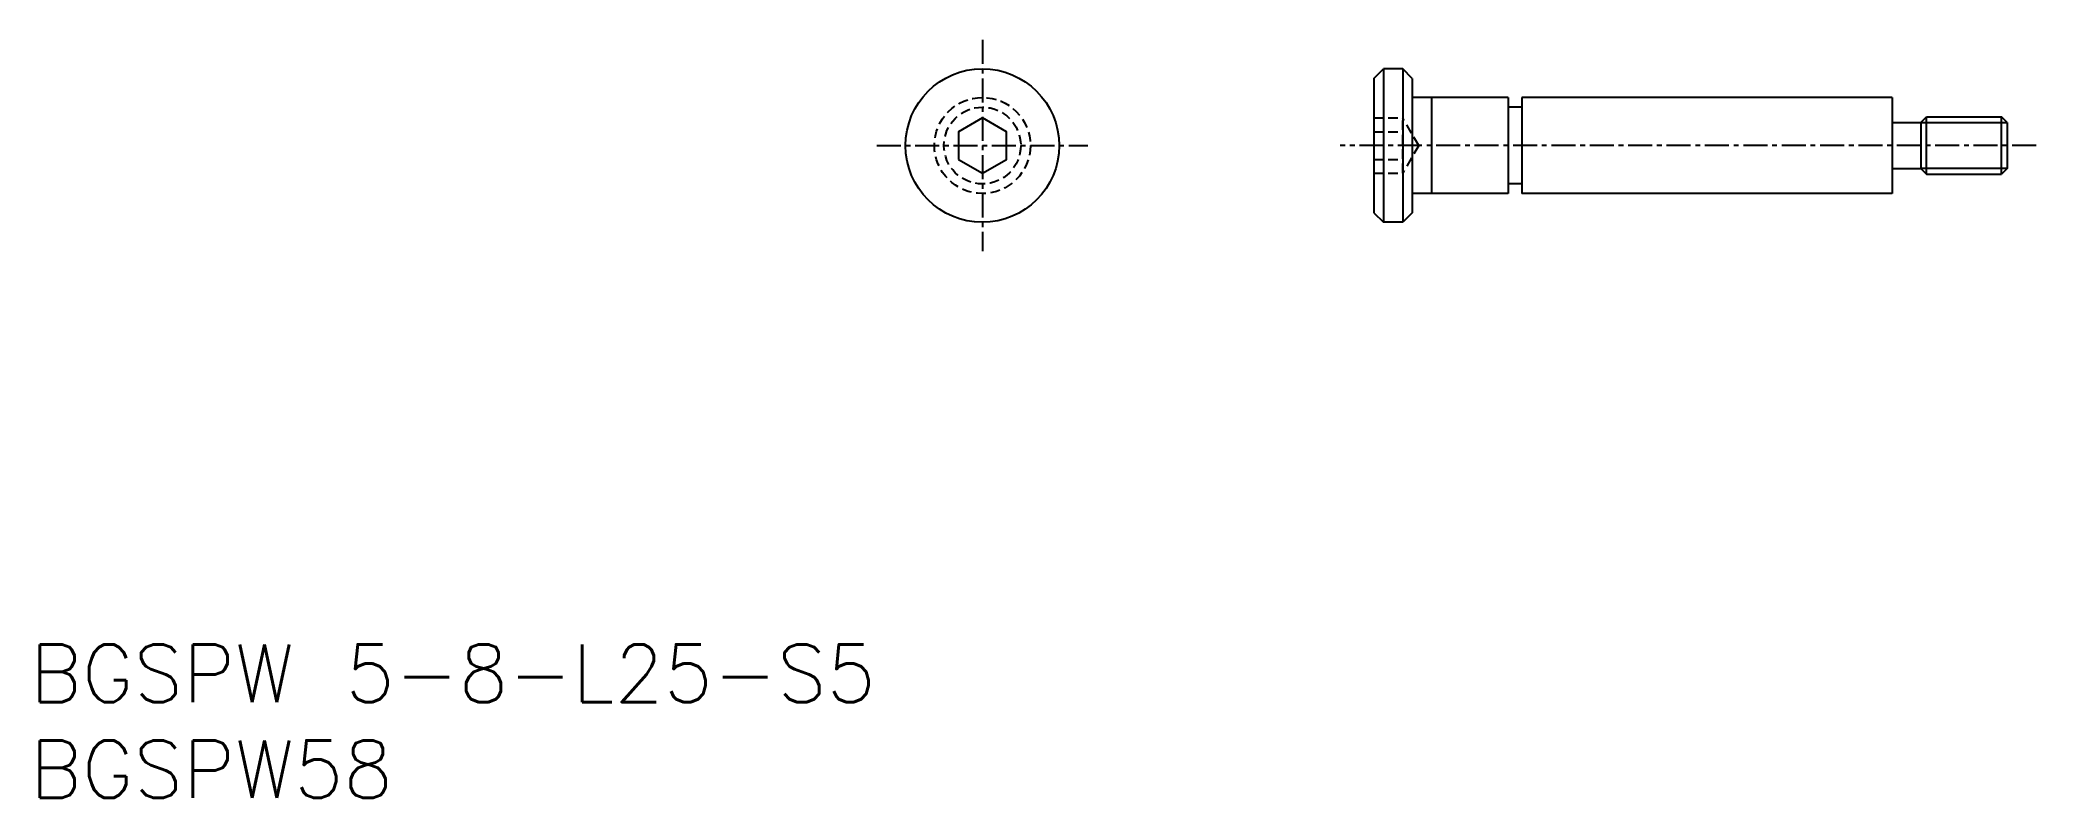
# Model space of a CAD drawing. Extents: x 45 to 149, y 37 to 77.
import ezdxf
from ezdxf.enums import TextEntityAlignment as Align

# ---------------------------------------------------------------- set-up
doc = ezdxf.new("R2010")
doc.units = 0
doc.linetypes.add('CENTER', pattern=[2, 1.25, -0.25, 0.25, -0.25])
doc.linetypes.add('DASHED', pattern=[0.75, 0.5, -0.25])
doc.layers.get('0').update_dxf_attribs({"linetype": 'CONTINUOUS'})
doc.layers.add('CENTER', color=1, linetype='CENTER')
doc.styles.get("Standard").update_dxf_attribs({"font": 'txt.shx', "bigfont": 'extfont.shx'})

msp = doc.modelspace()

# ---------------------------------------------------------------- linework, layer by layer
at = {"color": 7, "linetype": 'CONTINUOUS'}
for p, q in [((114.8, 74.79), (115.3, 75.29)), ((116.3, 75.29), (115.3, 75.29)), ((115.3, 75.29), (115.3, 67.29)), ((116.8, 74.79), (116.3, 75.29)), ((116.3, 75.29), (116.3, 67.29)), ((114.8, 74.79), (114.8, 67.79)), ((116.8, 74.79), (116.8, 67.79)), ((121.8, 73.79), (116.8, 73.79)), ((117.8, 73.79), (117.8, 68.79)), ((121.8, 73.79), (121.8, 68.79)), ((122.5, 73.29), (121.8, 73.29)), ((141.8, 73.79), (122.5, 73.79)), ((122.5, 73.79), (122.5, 68.79)), ((141.8, 73.79), (141.8, 68.79)), ((141.8, 72.49), (143.3, 72.49)), ((143.3, 72.49), (143.3, 70.09)), ((143.6, 69.79), (143.6, 72.79)), ((143.6, 72.79), (147.5, 72.79)), ((147.5, 69.79), (147.5, 72.79)), ((147.8, 72.49), (147.5, 72.79)), ((147.8, 72.49), (147.8, 70.09)), ((141.8, 70.09), (143.3, 70.09)), ((143.3, 70.09), (143.6, 69.79)), ((143.6, 69.79), (147.5, 69.79)), ((147.8, 70.09), (147.5, 69.79)), ((121.8, 68.79), (116.8, 68.79)), ((122.5, 69.29), (121.8, 69.29)), ((141.8, 68.79), (122.5, 68.79)), ((114.8, 67.79), (115.3, 67.29)), ((116.8, 67.79), (116.3, 67.29)), ((116.3, 67.29), (115.3, 67.29))]:
    msp.add_line(p, q, dxfattribs=at)
at = {"color": 3, "linetype": 'DASHED'}
for p, q in [((114.8, 72.73), (116.3, 72.73)), ((114.8, 72.01), (116.3, 72.01)), ((117.14, 71.29), (116.3, 72.73)), ((116.3, 69.85), (116.3, 72.73)), ((117.14, 71.29), (116.3, 69.85)), ((114.8, 70.57), (116.3, 70.57)), ((114.8, 69.85), (116.3, 69.85))]:
    msp.add_line(p, q, dxfattribs=at)
msp.add_line((143.3, 72.49), (143.6, 72.79))
at = {"color": 3, "linetype": 'CONTINUOUS'}
for p, q in [((143.3, 72.49), (147.8, 72.49)), ((147.8, 70.09), (143.3, 70.09))]:
    msp.add_line(p, q, dxfattribs=at)
at = {"color": 7, "linetype": 'CONTINUOUS'}
msp.add_lwpolyline([(93.15, 70.57), (94.4, 69.85), (95.65, 70.57), (95.65, 72.01), (94.4, 72.73), (93.15, 72.01)], close=True, dxfattribs=at)
msp.add_circle((94.4, 71.29), 4, dxfattribs=at)
at = {"color": 3, "linetype": 'DASHED'}
for radius in [2.5, 2]:
    msp.add_circle((94.4, 71.29), radius, dxfattribs=at)
at = {"layer": 'CENTER', "color": 1, "linetype": 'CENTER'}
for p, q in [((94.4, 76.79), (94.4, 65.79)), ((88.9, 71.29), (99.9, 71.29)), ((149.3, 71.29), (113.04, 71.29))]:
    msp.add_line(p, q, dxfattribs=at)

# ---------------------------------------------------------------- texts
at = {"color": 7, "linetype": 'CONTINUOUS'}
for s, p in [('BGSPW 5-8-L25-S5', (44.78, 43.8)), ('BGSPW58', (44.78, 38.8))]:
    msp.add_text(s, height=3, dxfattribs=at).set_placement(p, align=Align.MIDDLE_LEFT)

doc.saveas('drawing.dxf')
